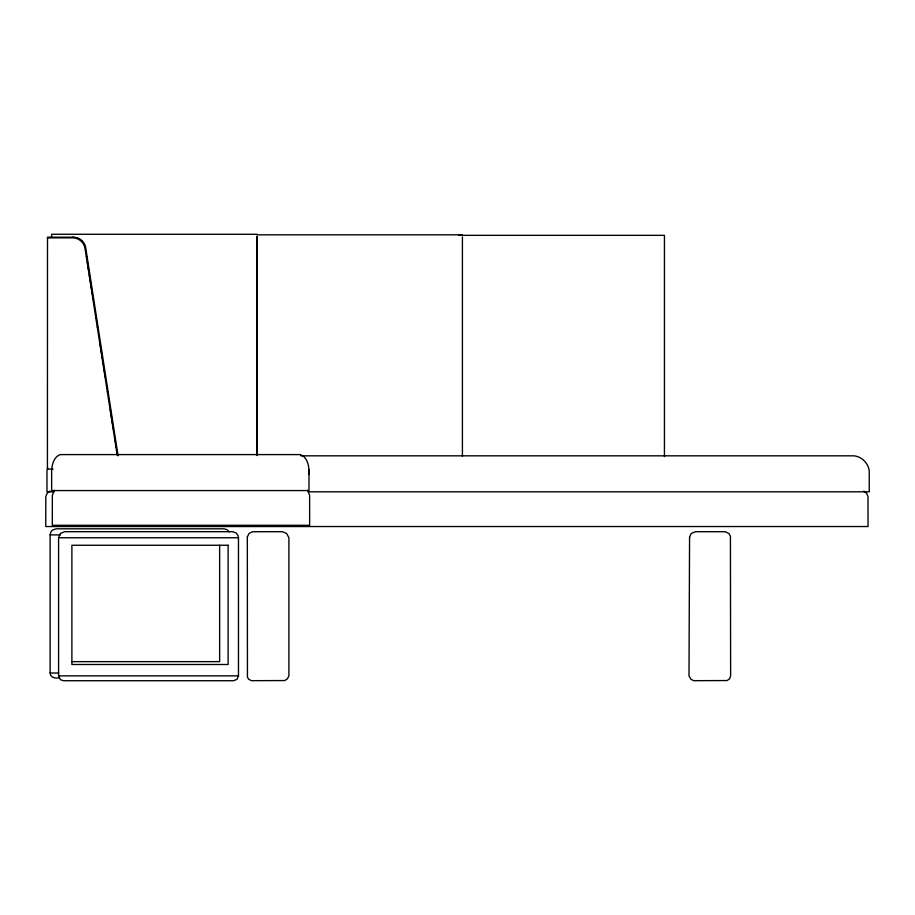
<?xml version="1.0" encoding="UTF-8"?>
<svg xmlns="http://www.w3.org/2000/svg" width="915" height="915" viewBox="0 0 915 915"><rect width="100%" height="100%" fill="white"/><g stroke="black" fill="none" stroke-linecap="round" stroke-linejoin="round"><path stroke-width="1.37" d="M308.984 474.45C309.384 467.291 307.978 457.317 300.246 454.595L60.39 454.595C54.157 456.494 52.155 464.008 51.652 469.807L51.652 490.566L308.984 490.566L308.984 469.807M59.235 677.855C55.666 678.747 50.05 677.592 50.119 673.005L50.119 534.898L50.931 531.855L52.498 530.071L56.192 528.813L223.923 528.813L226.954 529.636L229.185 531.855M58.594 537.757L60.379 533.456L64.679 531.684L232.399 531.684L236.104 532.942L238.014 535.435L238.472 537.757L238.472 675.865L237.054 679.296L233.622 680.726L63.455 680.726L60.504 679.719L58.594 675.865L58.594 537.757L238.472 537.757M47.672 467.656L46.951 471.053L46.951 491.812L54.088 491.812M54.282 490.246L52.349 495.29L52.315 525.302L309.647 525.302L309.613 495.29L307.68 490.246M49.982 491.092L47.168 493.254L45.807 496.536L45.75 526.537L868.049 526.537L867.992 496.536L866.631 493.254L863.817 491.092M257.195 234.274L51.617 234.274L51.617 237.134M256.841 234.823L462.418 234.823M458.861 235.338L664.439 235.338L664.439 456.619M73.36 237.191L47.5 237.191L47.42 469.143L53.07 469.143M47.42 237.866L72.685 237.866C78.679 237.774 84.226 242.521 85.049 248.457L117.189 455.087M300.863 455.83L854.038 455.83C861.793 456.631 868.449 463.287 869.25 471.053L869.25 491.812L308.195 491.812M50.119 534.898L60.116 534.898M71.93 661.637L219.646 661.637L219.646 545.237M50.119 673.005L58.686 673.005M58.594 675.865L238.472 675.865M72.765 237.191C78.953 236.825 84.878 241.629 85.724 247.782L118.081 455.819M75.693 237.545L77.1 237.969M78.45 238.563L79.731 239.307M80.909 240.199L81.961 241.228M83.7 243.619L84.34 244.946M84.82 246.341L85.129 247.782M85.564 250.596L85.999 253.409M86.445 256.223L86.879 259.025M87.314 261.839L87.749 264.652M88.195 267.466L88.629 270.28M89.281 274.489L89.716 277.302M90.162 280.116L90.596 282.929M91.031 285.732L91.466 288.545M91.912 291.359L92.346 294.173M92.781 296.986L93.216 299.788M95.629 315.252L96.064 318.065M96.498 320.879L96.933 323.693M97.379 326.495L97.814 329.309M100.215 344.772L100.65 347.586M101.085 350.399L101.531 353.201M101.965 356.015L102.4 358.829M102.835 361.642L103.281 364.456M103.933 368.665L104.367 371.479M104.802 374.292L105.248 377.106M106.552 385.535L106.998 388.349M107.432 391.163L107.867 393.965M108.519 398.185L108.965 400.999M110.269 409.428L110.715 412.242M111.15 415.055L111.584 417.869M112.019 420.671L112.465 423.485M112.9 426.299L113.334 429.112M114.867 438.948L115.301 441.762M115.736 444.576L116.182 447.378M116.617 450.191L117.051 453.005M462.418 236.939L462.418 456.128M257.195 236.39L257.195 455.579M256.841 236.939L256.841 454.698M247.325 536.968L247.439 677.123L248.697 679.296L251.499 680.68L284.782 680.554L287.379 678.827L288.9 675.865L288.9 537.757L286.601 533.456L282.312 531.684L252.551 531.729L249.052 533.456L247.325 536.968M689.567 536.968L688.995 675.865L690.939 679.296L693.742 680.68L727.025 680.554L729.621 678.827L730.627 675.865L730.422 536.19L728.843 533.456L725.343 531.729L695.594 531.684L691.294 533.456L689.567 536.968M228.121 545.26L71.885 545.26L71.885 664.496L228.121 664.496L228.121 545.26"/></g></svg>
